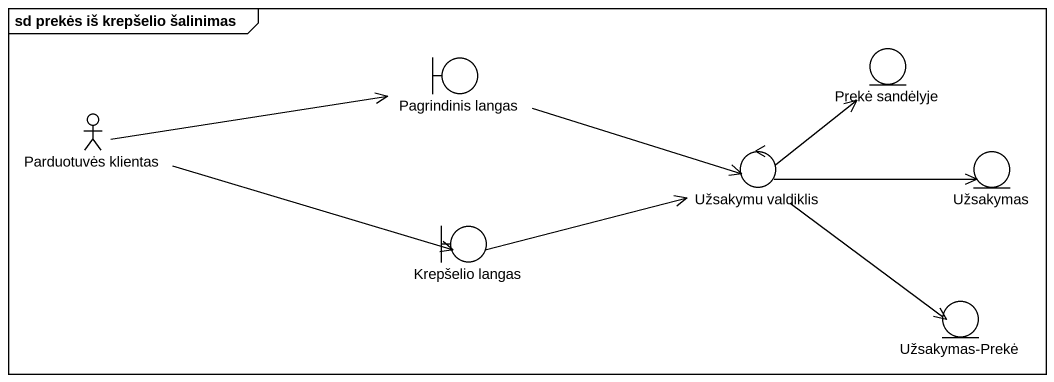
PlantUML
@startuml
mainframe sd prekės iš krepšelio šalinimas
boundary "Pagrindinis langas" as Pagrindinis_langas
entity "Prekė sandėlyje" as Prekė_sandėlyje
actor "Parduotuvės klientas" as Parduotuvės_klientas
control "Užsakymu valdiklis" as Užsakymu_valdiklis
entity Užsakymas
boundary "Krepšelio langas" as Krepšelio_langas
entity "Užsakymas-Prekė" as Užsakymas_Prekė
Pagrindinis_langas -right-> Užsakymu_valdiklis
Parduotuvės_klientas -right-> Pagrindinis_langas
Parduotuvės_klientas -right-> Krepšelio_langas
Užsakymu_valdiklis -up-> Prekė_sandėlyje
Užsakymu_valdiklis -right-> Užsakymas
Užsakymu_valdiklis --> Užsakymas_Prekė
Krepšelio_langas -right-> Užsakymu_valdiklis
@enduml
